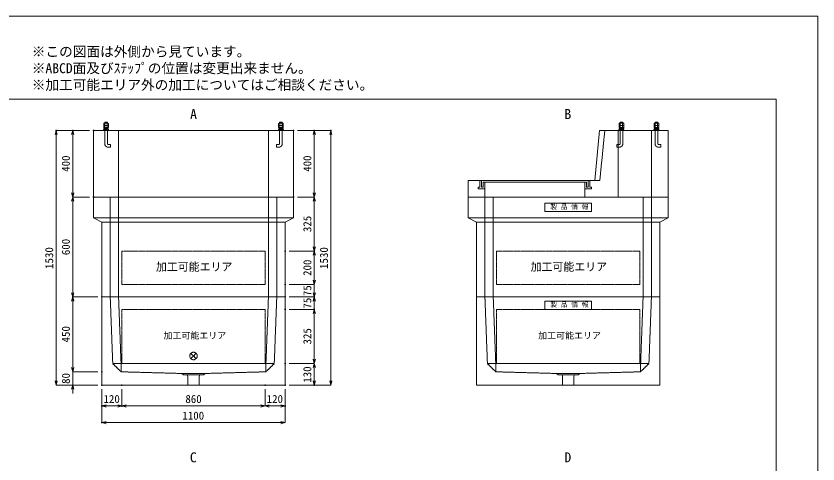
# Model space of a CAD drawing. Units: millimetres, scale not verified. Extents: x -3712 to 3712, y -2625 to 2625.
# Drawn here: x -1103 to 3712, y -66 to 2625 of the extents above; entities that cross this region are included whole.
import ezdxf
from ezdxf.enums import TextEntityAlignment as Align

# ---------------------------------------------------------------- set-up
doc = ezdxf.new("R2010")
doc.units = ezdxf.units.MM
doc.header["$LTSCALE"] = 10
doc.header["$PDMODE"] = 32
doc.header["$PDSIZE"] = 5
doc.linetypes.add('LONG_DASHED1', pattern=[7, 6, -1])
doc.linetypes.add('LONG_DOUBLE_CHAIN', pattern=[21.8, 18, -1, 0.6, -0.6, 0.6, -1])
for name, color, linetype, lineweight in [('0-0_D-TTL', 7, 'Continuous', 9), ('0-1_Defpoints', 7, 'Continuous', 9), ('0-3_D-TTL-TXT', 7, 'Continuous', 9), ('0-4_D-STR-TXT', 7, 'Continuous', 9), ('0-5_D-STR-DIM', 3, 'Continuous', 9), ('0-6_0', 7, 'Continuous', 9), ('0-7_D-STR', 7, 'Continuous', 9), ('0-8_D-STR-STR2', 1, 'Continuous', 9), ('0-9_D-STR-STR4', 134, 'LONG_DASHED1', 9), ('0-A_D-STR-STR1', 7, 'LONG_DASHED1', 9), ('0-B_D-STR-STR5', 1, 'LONG_DOUBLE_CHAIN', 9)]:
    doc.layers.add(name, color=color, linetype=linetype, lineweight=lineweight)
doc.styles.add('ＭＳ ゴシック', font='')
doc.styles.get('ＭＳ ゴシック').set_extended_font_data('MS Gothic')

# ---------------------------------------------------------------- blocks, each defined once
blk = doc.blocks.new('A$C4DE05FD1')
at = {"layer": '0-0_D-TTL', "color": 134}
for p, q in [((2000, 38000), (57400, 38000)), ((57400, 38000), (57400, 2000))]:
    blk.add_line(p, q, dxfattribs=at)
at = {"layer": '0-1_Defpoints', "color": 134}
for p, q in [((0, 42000), (59400, 42000)), ((59400, 42000), (59400, 0))]:
    blk.add_line(p, q, dxfattribs=at)
at = {"layer": '0-3_D-TTL-TXT', "style": 'ＭＳ ゴシック'}
for s, p in [('※この図面は外側から見ています。', (21630.46, 39907.83)), ('※ABCD面及びｽﾃｯﾌﾟの位置は変更出来ません。', (21630.46, 39107.83)), ('※加工可能エリア外の加工についてはご相談ください。', (21630.46, 38307.83))]:
    blk.add_text(s, height=481.1, dxfattribs=at).set_placement(p, align=Align.BOTTOM_LEFT)
blk = doc.blocks.new('_Open30')
at = {"layer": '0-6_0'}
blk.add_line((0, 0), (-10, 0), dxfattribs=at)
blk.add_lwpolyline([(-10, 2.679), (0, 0), (-10, -2.679)], dxfattribs=at)
blk = doc.blocks.new('A$C31CA379A')
at = {"layer": '0-4_D-STR-TXT', "style": 'ＭＳ ゴシック'}
for s, p in [('A', (-162.94, -1095.26)), ('B', (17819.31, -1095.26)), ('C', (-175.69, -17595.27)), ('D', (17819.31, -17595.27))]:
    blk.add_text(s, height=481.1, dxfattribs=at).set_placement(p, align=Align.BOTTOM_LEFT)
blk = doc.blocks.new('A$C737D46CD')
at = {"layer": '0-A_D-STR-STR1', "linetype": 'Continuous'}
blk.add_lwpolyline([(-1410, 0), (1410, 0), (1410, -500), (-1410, -500)], close=True, dxfattribs=at)
at = {"layer": '0-A_D-STR-STR1', "style": 'ＭＳ ゴシック'}
blk.add_text('製 品 情 報', height=288.6, dxfattribs=at).set_placement((-1074.8, -441.3), align=Align.BOTTOM_LEFT)
blk = doc.blocks.new('A$C19F174D8')
at = {"layer": '0-7_D-STR', "linetype": 'LONG_DASHED1'}
for p, q in [((-5000, 0), (-4850, -4000)), ((-4500, 0), (-4350, -4000)), ((4500, 0), (4350, -4000)), ((5000, 0), (4850, -4000)), ((-4350, -4500), (-4850, -4000)), ((4850, -4000), (-4850, -4000)), ((-4350, -4500), (-4350, -4000)), ((4350, -4500), (4850, -4000)), ((4350, -4500), (4350, -4000)), ((-4350, -4500), (-700, -4600)), ((700, -4600), (-700, -4600)), ((-600, -4690), (-700, -4600)), ((600, -4690), (-600, -4690)), ((-333, -5300), (-352.5, -4690)), ((333, -5300), (352.5, -4690)), ((600, -4690), (700, -4600)), ((4350, -4500), (700, -4600))]:
    blk.add_line(p, q, dxfattribs=at)
at = {"layer": '0-7_D-STR'}
for p, q in [((5500, -5300), (5500, 0)), ((-5500, -5300), (5500, -5300))]:
    blk.add_line(p, q, dxfattribs=at)
blk.add_lwpolyline([(-5500, -5300), (-5500, 0), (5500, 0)], dxfattribs=at)
at = {"layer": '0-B_D-STR-STR5'}
for p, q in [((4300, -750), (4300, -4000)), ((4300, -4000), (-4300, -4000))]:
    blk.add_line(p, q, dxfattribs=at)
blk.add_lwpolyline([(4300, -750), (-4300, -750), (-4300, -4000)], dxfattribs=at)
at = {"layer": '0-A_D-STR-STR1'}
blk.add_blockref('A$C737D46CD', (0, -250), dxfattribs=at)
blk = doc.blocks.new('A$C44C4220A')
at = {"layer": '0-8_D-STR-STR2'}
for p, q in [((-80, -20), (-60, 0)), ((-60, 0), (60, 0)), ((80, -20), (60, 0)), ((-138.6, -83.6), (-115, -70)), ((-138.6, -195), (-138.6, -83.6)), ((-138.6, -208.6), (-115, -195)), ((-138.6, -195), (138.6, -195)), ((-138.6, -320), (-138.6, -208.6)), ((-138.6, -320), (138.6, -320)), ((-135, -388.6), (-135, -408.6)), ((-126.3, -378.6), (-80, -372.4)), ((-125, -378.6), (-10, -372.2)), ((-125, -418.6), (-10, -412.2)), ((-80, -70), (-80, -20)), ((-80, -376.1), (-80, -320)), ((-80, -440.3), (-80, -416.1)), ((-80, -500), (-80, -465.3)), ((-69.3, -320), (-69.3, -70)), ((-10, -372.2), (-10, -412.2)), ((10, -337.2), (124.4, -343.6)), ((10, -337.2), (10, -377.2)), ((10, -377.2), (124.4, -383.6)), ((69.3, -320), (69.3, -70)), ((80, -70), (80, -20)), ((80, -341.1), (80, -320)), ((80, -440.3), (80, -381.1)), ((80, -390), (124.4, -383.6)), ((80, -500), (80, -465.3)), ((134.4, -353.4), (134.4, -373.6)), ((138.6, -195), (138.6, -83.6)), ((138.6, -320), (138.6, -208.6))]:
    blk.add_line(p, q, dxfattribs=at)
at = {"layer": '0-8_D-STR-STR2', "linetype": 'LONG_DASHED1'}
for p, q in [((-80, -500), (-80, -1300)), ((80, -500), (80, -1300)), ((-270, -1340), (-120, -1340))]:
    blk.add_line(p, q, dxfattribs=at)
at = {"layer": '0-8_D-STR-STR2'}
blk.add_lwpolyline([(-150, -440.3), (150, -440.3), (150, -465.3), (-150, -465.3)], close=True, dxfattribs=at)
for points in [[(138.6, -83.6), (115, -70), (-115, -70)], [(138.6, -208.6), (115, -195), (-115, -195)]]:
    blk.add_lwpolyline(points, dxfattribs=at)
at = {"layer": '0-8_D-STR-STR2', "linetype": 'LONG_DASHED1'}
blk.add_lwpolyline([(-270, -1340), (-270, -1500), (-120, -1500)], dxfattribs=at)
at = {"layer": '0-8_D-STR-STR2'}
for centre, start, end in [((-125, -388.6), 90, 180), ((-125, -408.6), 180, 270), ((124.4, -353.6), 0, 90), ((124.4, -373.6), 270, 0)]:
    blk.add_arc(centre, 10, start, end, dxfattribs=at)
at = {"layer": '0-8_D-STR-STR2', "linetype": 'LONG_DASHED1'}
for radius in [200, 40]:
    blk.add_arc((-120, -1300), radius, 270, 0, dxfattribs=at)
blk = doc.blocks.new('A$C20EA33EE')
at = {"layer": '0-7_D-STR'}
for p, q in [((1600, 1000), (1882.1, 4000)), ((1882.1, 4000), (6000, 4000)), ((6000, 0), (6000, 4000)), ((-6000, 1000), (1600, 1000)), ((-6000, 0), (-6000, 1000)), ((6000, 0), (-6000, 0))]:
    blk.add_line(p, q, dxfattribs=at)
at = {"layer": '0-7_D-STR', "linetype": 'LONG_DASHED1'}
for p, q in [((1900, 1000), (2200, 4000)), ((3000, 0), (3000, 4000)), ((5000, 0), (5000, 4000)), ((1600, 1000), (1900, 1000)), ((-5000, 0), (-5000, 900)), ((1000, 900), (1000, 0))]:
    blk.add_line(p, q, dxfattribs=at)
at = {"layer": '0-9_D-STR-STR4'}
for points in [[(-5300, 1000), (-5300, 600), (-5400, 600), (-5400, 500), (-5000, 500)], [(-5000, 900), (-5100, 900), (-5100, 600), (-5200, 600), (-5200, 1000)], [(1300, 1000), (1300, 600), (1400, 600), (1400, 500), (1000, 500)], [(1100, 900), (1100, 600), (1200, 600), (1200, 1000)], [(-5000, 900), (1000, 900), (1100, 900)]]:
    blk.add_lwpolyline(points, dxfattribs=at)
at = {"layer": '0-7_D-STR'}
blk.add_blockref('A$C44C4220A', (3200, 4500), dxfattribs=at)
at = {"layer": '0-7_D-STR', "xscale": -1}
blk.add_blockref('A$C44C4220A', (5300, 4500), dxfattribs=at)
blk = doc.blocks.new('A$C67523BFD')
at = {"layer": '0-7_D-STR'}
for p, q in [((-6000, 4000), (6000, 4000)), ((-6000, 4000), (-6000, 0)), ((6000, 4000), (6000, 0)), ((-6000, 0), (6000, 0))]:
    blk.add_line(p, q, dxfattribs=at)
at = {"layer": '0-7_D-STR', "linetype": 'LONG_DASHED1'}
for p, q in [((-4500, 4000), (-4500, 0)), ((4500, 4000), (4500, 0))]:
    blk.add_line(p, q, dxfattribs=at)
at = {"layer": '0-7_D-STR', "xscale": -1}
blk.add_blockref('A$C44C4220A', (-5250, 4500), dxfattribs=at)
at = {"layer": '0-7_D-STR'}
blk.add_blockref('A$C44C4220A', (5250, 4500), dxfattribs=at)
blk = doc.blocks.new('A$C6e23ca30')
at = {"layer": '0-7_D-STR'}
for p, q in [((6000, 6000), (-6000, 6000)), ((-6000, 4750), (-6000, 6000)), ((6000, 4750), (6000, 6000)), ((-6000, 4750), (-5500, 4500)), ((-6000, 4750), (6000, 4750)), ((-5500, 0), (-5500, 4500)), ((5500, 4500), (-5500, 4500)), ((6000, 4750), (5500, 4500)), ((5500, 0), (5500, 4500)), ((5500, 0), (-5500, 0))]:
    blk.add_line(p, q, dxfattribs=at)
at = {"layer": '0-7_D-STR', "linetype": 'LONG_DASHED1'}
for p, q in [((-5000, 6000), (-5000, 0)), ((-4500, 6000), (-4500, 0)), ((4500, 6000), (4500, 0)), ((5000, 6000), (5000, 0))]:
    blk.add_line(p, q, dxfattribs=at)
at = {"layer": '0-B_D-STR-STR5'}
for p, q in [((4300, 2750), (4300, 750)), ((4300, 750), (-4300, 750))]:
    blk.add_line(p, q, dxfattribs=at)
blk.add_lwpolyline([(4300, 2750), (-4300, 2750), (-4300, 750)], dxfattribs=at)
blk = doc.blocks.new('A$C8a33557f')
at = {"layer": '0-7_D-STR'}
for p, q in [((6000, 6000), (-6000, 6000)), ((-6000, 4750), (-6000, 6000)), ((6000, 4750), (6000, 6000)), ((-6000, 4750), (-5500, 4500)), ((-6000, 4750), (6000, 4750)), ((-5500, 0), (-5500, 4500)), ((5500, 4500), (-5500, 4500)), ((6000, 4750), (5500, 4500)), ((5500, 0), (5500, 4500)), ((5500, 0), (-5500, 0))]:
    blk.add_line(p, q, dxfattribs=at)
at = {"layer": '0-7_D-STR', "linetype": 'LONG_DASHED1'}
for p, q in [((-5000, 6000), (-5000, 0)), ((-4500, 6000), (-4500, 0)), ((4500, 6000), (4500, 0)), ((5000, 6000), (5000, 0))]:
    blk.add_line(p, q, dxfattribs=at)
at = {"layer": '0-B_D-STR-STR5'}
for p, q in [((4300, 2750), (4300, 750)), ((4300, 750), (-4300, 750))]:
    blk.add_line(p, q, dxfattribs=at)
blk.add_lwpolyline([(4300, 2750), (-4300, 2750), (-4300, 750)], dxfattribs=at)
at = {"layer": '0-A_D-STR-STR1'}
blk.add_blockref('A$C737D46CD', (0, 5625), dxfattribs=at)
blk = doc.blocks.new('A$C6F5C57E3')
at = {"layer": '0-7_D-STR', "linetype": 'LONG_DASHED1'}
for p, q in [((-5000, 0), (-4850, -4000)), ((-4500, 0), (-4350, -4000)), ((4500, 0), (4350, -4000)), ((5000, 0), (4850, -4000)), ((-4350, -4500), (-4850, -4000)), ((4850, -4000), (-4850, -4000)), ((-4350, -4500), (-4350, -4000)), ((4350, -4500), (4850, -4000)), ((4350, -4500), (4350, -4000)), ((-4350, -4500), (-700, -4600)), ((700, -4600), (-700, -4600)), ((-600, -4690), (-700, -4600)), ((600, -4690), (-600, -4690)), ((-333, -5300), (-352.5, -4690)), ((333, -5300), (352.5, -4690)), ((600, -4690), (700, -4600)), ((4350, -4500), (700, -4600))]:
    blk.add_line(p, q, dxfattribs=at)
at = {"layer": '0-7_D-STR'}
for p, q in [((5500, -5300), (5500, 0)), ((-5500, -5300), (5500, -5300))]:
    blk.add_line(p, q, dxfattribs=at)
blk.add_lwpolyline([(-5500, -5300), (-5500, 0), (5500, 0)], dxfattribs=at)
at = {"layer": '0-B_D-STR-STR5'}
for p, q in [((-4300, -750), (-4300, -4000)), ((4300, -750), (-4300, -750)), ((4300, -750), (4300, -4000)), ((4300, -4000), (-4300, -4000))]:
    blk.add_line(p, q, dxfattribs=at)
blk = doc.blocks.new('A$C1C640AAB')
at = {"layer": '0-B_D-STR-STR5'}
for p, q in [((-159.1, -159.1), (159.1, 159.1)), ((-159.1, 159.1), (159.1, -159.1))]:
    blk.add_line(p, q, dxfattribs=at)
blk.add_circle((0, 0), 225, dxfattribs=at)
blk = doc.blocks.new('A$C9b355e3e')
at = {"layer": '0-7_D-STR'}
blk.add_blockref('A$C6F5C57E3', (0, 0), dxfattribs=at)
at = {"layer": '0-B_D-STR-STR5'}
blk.add_blockref('A$C1C640AAB', (0, -3550), dxfattribs=at)

msp = doc.modelspace()

# ---------------------------------------------------------------- linework, layer by layer
at = {"layer": '0-1_Defpoints'}
for p in [(-862.5, 1937.5), (-762.5, 1937.5), (-637.5, 1937.5), (562.5, 1937.5), (687.5, 1937.5), (787.5, 1937.5), (-637.5, 1537.5), (562.5, 1537.5), (562.5, 1537.5), (512.5, 1212.5), (512.5, 1212.5), (687.5, 1212.5), (687.5, 1212.5), (512.5, 1012.5), (-762.5, 937.5), (-762.5, 937.5), (-587.5, 937.5), (-587.5, 937.5), (512.5, 937.5), (512.5, 937.5), (687.5, 937.5), (687.5, 937.5), (512.5, 862.5), (687.5, 862.5), (512.5, 537.5), (-587.5, 487.5), (-762.5, 407.5), (-587.5, 407.5), (-587.5, 407.5), (-467.5, 407.5), (392.5, 407.5), (512.5, 407.5), (512.5, 407.5), (687.5, 407.5), (-587.5, 282.5), (-467.5, 282.5), (512.5, 282.5), (-587.5, 182.5)]:
    msp.add_point(p, dxfattribs=at)
at = {"layer": '0-5_D-STR-DIM'}
for p, q in [((-662.5, 1937.5), (-862.5, 1937.5)), ((-662.5, 1937.5), (-762.5, 1937.5)), ((587.5, 1937.5), (687.5, 1937.5)), ((587.5, 1937.5), (787.5, 1937.5)), ((-862.5, 432.5), (-862.5, 1912.5)), ((-762.5, 1562.5), (-762.5, 1912.5)), ((687.5, 1562.5), (687.5, 1912.5)), ((787.5, 432.5), (787.5, 1912.5)), ((-662.5, 1537.5), (-762.5, 1537.5)), ((-662.5, 1537.5), (-762.5, 1537.5)), ((-762.5, 1512.5), (-762.5, 962.5)), ((587.5, 1537.5), (687.5, 1537.5)), ((587.5, 1537.5), (687.5, 1537.5)), ((687.5, 1512.5), (687.5, 1237.5)), ((537.5, 1212.5), (687.5, 1212.5)), ((537.5, 1212.5), (687.5, 1212.5)), ((687.5, 1037.5), (687.5, 1187.5)), ((687.5, 1037.5), (687.5, 1062.5)), ((537.5, 1012.5), (687.5, 1012.5)), ((537.5, 1012.5), (687.5, 1012.5)), ((687.5, 1012.5), (687.5, 937.5)), ((687.5, 962.5), (687.5, 987.5)), ((-612.5, 937.5), (-762.5, 937.5)), ((-612.5, 937.5), (-762.5, 937.5)), ((537.5, 937.5), (687.5, 937.5)), ((537.5, 937.5), (687.5, 937.5)), ((687.5, 862.5), (687.5, 937.5)), ((-762.5, 512.5), (-762.5, 912.5)), ((687.5, 912.5), (687.5, 887.5)), ((537.5, 862.5), (687.5, 862.5)), ((537.5, 862.5), (687.5, 862.5)), ((687.5, 837.5), (687.5, 812.5)), ((687.5, 562.5), (687.5, 837.5)), ((-762.5, 512.5), (-762.5, 537.5)), ((537.5, 537.5), (687.5, 537.5)), ((537.5, 537.5), (687.5, 537.5)), ((-612.5, 487.5), (-762.5, 487.5)), ((-612.5, 487.5), (-762.5, 487.5)), ((-762.5, 487.5), (-762.5, 407.5)), ((687.5, 512.5), (687.5, 432.5)), ((-612.5, 407.5), (-862.5, 407.5)), ((-612.5, 407.5), (-762.5, 407.5)), ((537.5, 407.5), (687.5, 407.5)), ((537.5, 407.5), (787.5, 407.5)), ((-762.5, 382.5), (-762.5, 357.5)), ((-587.5, 382.5), (-587.5, 182.5)), ((-587.5, 382.5), (-587.5, 282.5)), ((-467.5, 382.5), (-467.5, 282.5)), ((-467.5, 382.5), (-467.5, 282.5)), ((392.5, 382.5), (392.5, 282.5)), ((392.5, 382.5), (392.5, 282.5)), ((512.5, 382.5), (512.5, 282.5)), ((512.5, 382.5), (512.5, 182.5)), ((-492.5, 282.5), (-562.5, 282.5)), ((367.5, 282.5), (-442.5, 282.5)), ((417.5, 282.5), (487.5, 282.5)), ((487.5, 182.5), (-562.5, 182.5))]:
    msp.add_line(p, q, dxfattribs=at)

# ---------------------------------------------------------------- block references
at = {"layer": '0-0_D-TTL', "xscale": 0.125, "yscale": 0.125}
msp.add_blockref('A$C4DE05FD1', (-3712.5, -2625), dxfattribs=at)
at = {"layer": '0-4_D-STR-TXT', "xscale": 0.125, "yscale": 0.125}
msp.add_blockref('A$C31CA379A', (-37.5, 2125), dxfattribs=at)
at = {"layer": '0-5_D-STR-DIM', "xscale": 2.5, "yscale": 2.5}
for p, rotation in [((-862.5, 1937.5), 90), ((-762.5, 1937.5), 90), ((687.5, 1937.5), 90), ((787.5, 1937.5), 90), ((-762.5, 1537.5), 270), ((687.5, 1537.5), 270), ((-762.5, 1537.5), 90), ((687.5, 1537.5), 90), ((687.5, 1212.5), 270), ((687.5, 1212.5), 90), ((687.5, 1012.5), 270), ((687.5, 1012.5), 270), ((-762.5, 937.5), 270), ((-762.5, 937.5), 90), ((687.5, 937.5), 270), ((687.5, 937.5), 90), ((687.5, 862.5), 90), ((687.5, 862.5), 90), ((687.5, 537.5), 270), ((687.5, 537.5), 90), ((-762.5, 487.5), 270), ((-762.5, 487.5), 270), ((-862.5, 407.5), 270), ((-762.5, 407.5), 90), ((687.5, 407.5), 270), ((787.5, 407.5), 270), ((-587.5, 282.5), 180), ((-467.5, 282.5), 180), ((392.5, 282.5), 180), ((-587.5, 182.5), 180)]:
    msp.add_blockref('_Open30', p, dxfattribs=dict(at, rotation=rotation))
for p in [(-467.5, 282.5), (392.5, 282.5), (512.5, 282.5), (512.5, 182.5)]:
    msp.add_blockref('_Open30', p, dxfattribs=at)
at = {"layer": '0-7_D-STR', "xscale": 0.1, "yscale": 0.1}
for name, p in [('A$C67523BFD', (-37.5, 1537.5)), ('A$C20EA33EE', (2212.5, 1537.5)), ('A$C6e23ca30', (-37.5, 937.5)), ('A$C8a33557f', (2212.5, 937.5)), ('A$C9b355e3e', (-37.5, 937.5)), ('A$C19F174D8', (2212.5, 937.5))]:
    msp.add_blockref(name, p, dxfattribs=at)

# ---------------------------------------------------------------- texts
at = {"layer": '0-5_D-STR-DIM', "style": 'ＭＳ ゴシック'}
for s, p in [('400', (-765.75, 1689)), ('400', (684.25, 1689)), ('325', (684.25, 1326.78)), ('600', (-765.75, 1188.25)), ('1530', (-865.75, 1105.6)), ('1530', (784.25, 1105.6)), ('200', (684.25, 1063.5)), ('75', (684.25, 942.4)), ('75', (684.25, 867.4)), ('450', (-765.75, 664)), ('325', (684.25, 651.78)), ('130', (684.25, 421.85)), ('80', (-765.75, 414.88))]:
    msp.add_text(s, height=48.09, rotation=90, dxfattribs=at).set_placement(p, align=Align.BOTTOM_LEFT)
for s, p in [('120', (-578.15, 285.75)), ('860', (-86.37, 285.75)), ('120', (401.85, 285.75)), ('1100', (-104.4, 185.75))]:
    msp.add_text(s, height=48.09, dxfattribs=at).set_placement(p, align=Align.BOTTOM_LEFT)
at = {"layer": '0-B_D-STR-STR5', "style": 'ＭＳ ゴシック'}
for height, p in [(48.09, (-263.09, 1079.83)), (48.09, (1986.91, 1079.83)), (38.49, (-217.98, 674.45)), (38.49, (2032.02, 674.45))]:
    msp.add_text('加工可能エリア', height=height, dxfattribs=at).set_placement(p, align=Align.BOTTOM_LEFT)

doc.saveas('drawing.dxf')
